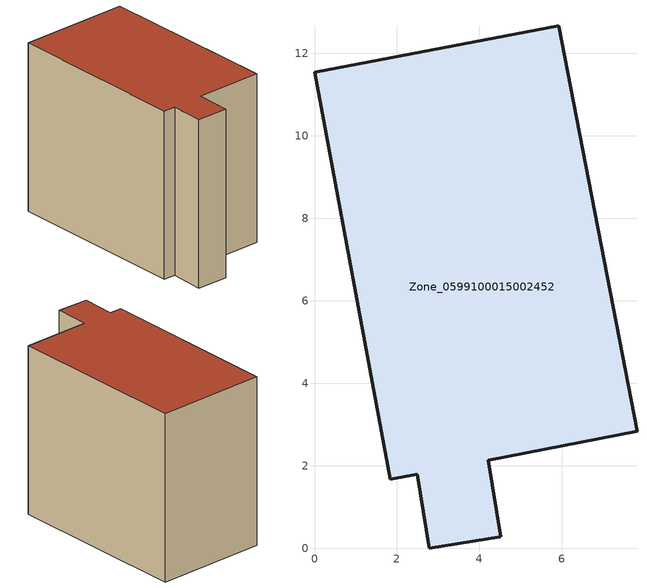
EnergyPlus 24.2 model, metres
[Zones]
Zone_0599100015002452
 floor ground (C_G): 1.83,1.67 0,11.54 5.92,12.68 7.82,2.84 4.21,2.14 4.51,0.28 2.78,0 2.49,1.8 z0.66
 wall outside (C_F): 0,11.54 1.83,1.67 2.49,1.8 2.78,0 4.51,0.28 4.21,2.14 7.82,2.84 5.92,12.68 0,11.54 z0.66:9.89
 roof outside (C_R): 4.51,0.28 4.21,2.14 7.82,2.84 5.92,12.68 0,11.54 1.83,1.67 2.49,1.8 2.78,0 z9.89
[BUILDING]
Pand.0599100015002452: North Axis=0; Terrain=City; Loads Convergence Tolerance Value=0.04; Temperature Convergence Tolerance Value=0.4; Solar Distribution=FullExterior; Maximum Number of Warmup Days=25; Minimum Number of Warmup Days=1
[Site:Location]
Rotterdam.The.Hague.AP_ZH_NLD Design_Conditions: Latitude=51.96; Longitude=4.45; Time Zone=1; Elevation=-4.5
[SITE:GROUNDTEMPERATURE:BUILDINGSURFACE]
18, 18, 18, 18, 18, 18, 18, 18, 18, 18, 18, 18
[MATERIAL] Thermal Absorptance=0.9; Solar Absorptance=0.7; Visible Absorptance=0.7
Name | Roughness | Thickness | Conductivity | Density | Specific Heat
G.TI.1975-1991 | MediumSmooth | 0.15 | 0.288461 | 540 | 1210
F.TI.1975-1991 | Rough | 0.3 | 0.230769 | 1920 | 840
R.TI.1975-1991 | MediumRough | 0.2 | 0.153846 | 1500 | 1000
[CONSTRUCTION]
C_G: G.TI.1975-1991
C_F: F.TI.1975-1991
C_R: R.TI.1975-1991
[ZONE]
Zone_0599100015002452: Type=1; Multiplier=1; Ceiling Height=Autocalculate; Volume=Autocalculate; Floor Area=autocalculate; Part of Total Floor Area=Yes
[ZONEINFILTRATION:DESIGNFLOWRATE]
Infil_Zone_0599100015002452: Zone or ZoneList or Space or SpaceList=Zone_0599100015002452; Schedule=AlwaysOn; Design Flow Rate Calculation Method=Flow/Area; Flow Rate per Floor Area=0.003; Constant Term Coefficient=1; Temperature Term Coefficient=0; Velocity Term Coefficient=0; Velocity Squared Term Coefficient=0
[HVACTEMPLATE:ZONE:IDEALLOADSAIRSYSTEM]
Zone_0599100015002452: Maximum Heating Supply Air Temperature=50; Minimum Cooling Supply Air Temperature=13; Maximum Heating Supply Air Humidity Ratio=0.0156; Minimum Cooling Supply Air Humidity Ratio=0.0077; Heating Limit=NoLimit; Cooling Limit=NoLimit; Dehumidification Control Type=ConstantSensibleHeatRatio; Cooling Sensible Heat Ratio=0.7; Dehumidification Setpoint=60; Humidification Control Type=None; Humidification Setpoint=30; Outdoor Air Method=None; Outdoor Air Flow Rate per Person=0.00944; Outdoor Air Flow Rate per Zone Floor Area=0; Outdoor Air Flow Rate per Zone=0; Demand Controlled Ventilation Type=None; Outdoor Air Economizer Type=NoEconomizer; Heat Recovery Type=None; Sensible Heat Recovery Effectiveness=0.7; Latent Heat Recovery Effectiveness=0.65
[ZONECONTROL:THERMOSTAT]
ThermostatControl_Zone_0599100015002452: Zone or ZoneList=Zone_0599100015002452; Control Type Schedule=DualSetpointControlType; Control 1=Thermostat_Zone_0599100015002452; Temperature Difference Between Cutout And Setpoint=0
[THERMOSTATSETPOINT:DUALSETPOINT]
Thermostat_Zone_0599100015002452: Heating Setpoint Temperature Schedule=HeatingSetpoint_Zone_0599100015002452; Cooling Setpoint Temperature Schedule=CoolingSetpoint_Zone_0599100015002452
[SCHEDULE:COMPACT]
HeatingSetpoint_Zone_0599100015002452: Through: 12/31, For: AllDays, Until: 24:00, 21
CoolingSetpoint_Zone_0599100015002452: Through: 12/31, For: AllDays, Until: 24:00, 24
DualSetpointControlType: Through: 12/31, For: AllDays, Until: 24:00, 4
AlwaysOn: Through: 12/31, For: AllDays, Until: 24:00, 1
